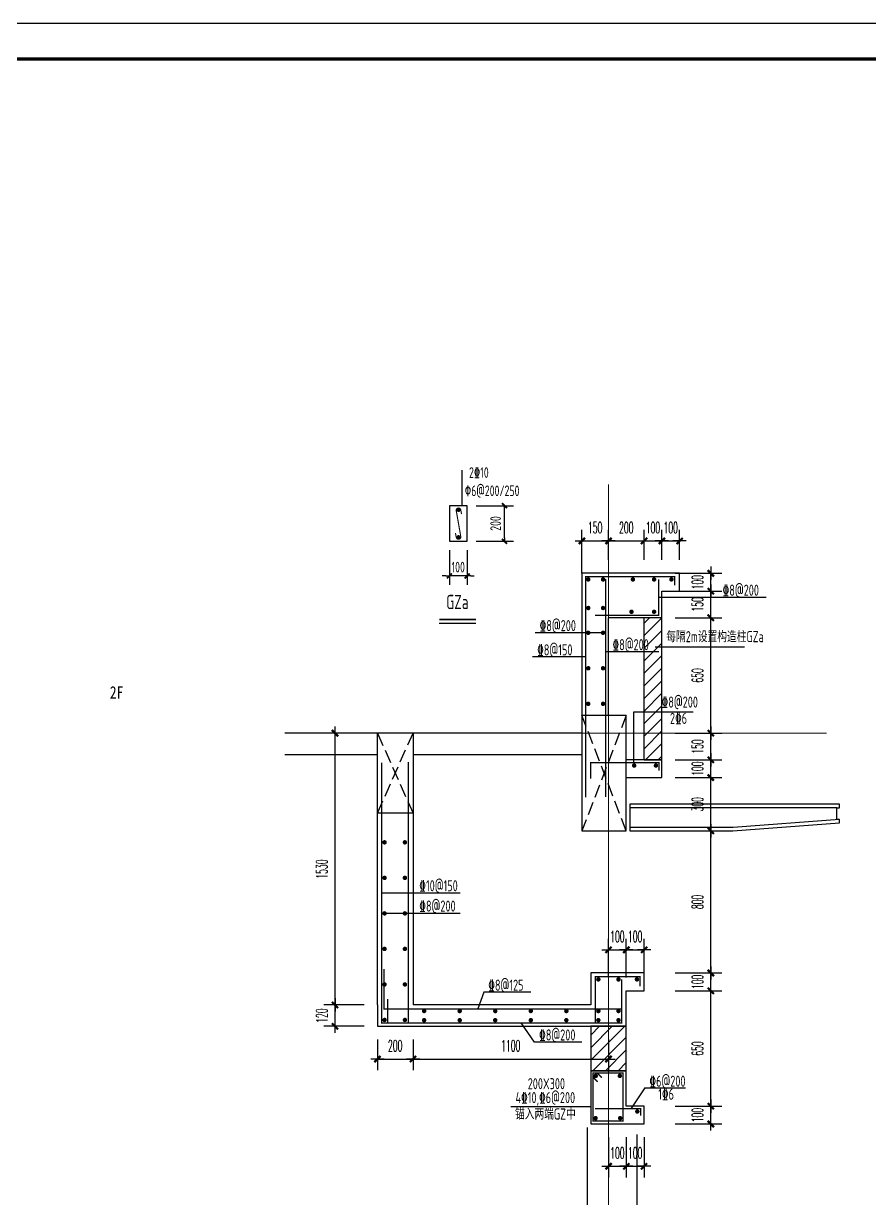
# Model space of a CAD drawing. Extents: x 169490 to 7584583, y -2399407 to 1374371.
# Drawn here: x 2736394 to 2741154, y 734799 to 741414 of the extents above; entities that cross this region are included whole.
import ezdxf
from ezdxf.enums import TextEntityAlignment as Align

# ---------------------------------------------------------------- set-up
doc = ezdxf.new("R2010")
doc.units = 0
doc.header["$LTSCALE"] = 100
for name, pattern in [('ACAD_ISO10W100', [18.5, 12, -3, 0.5, -3]), ('DASH', [0.35, 0.25, -0.1]), ('DIVIDE2', [15.875, 6.35, -3.175, 0, -3.175, 0, -3.175]), ('DOTE', [2.42, 2, -0.2, 0.02, -0.2])]:
    doc.linetypes.add(name, pattern=pattern)
doc.layers.get('0').update_dxf_attribs({"linetype": 'CONTINUOUS'})
doc.layers.get('DEFPOINTS').update_dxf_attribs({"linetype": 'CONTINUOUS'})
for name, color, linetype in [('10', 7, 'DIVIDE2'), ('A-TEXT(房间)', 243, 'CONTINUOUS'), ('PUB_HATCH', 8, 'CONTINUOUS'), ('S-BEAM-XRBAR', 20, 'CONTINUOUS'), ('S-DETL-LINE1', 2, 'CONTINUOUS'), ('S-DETL-RBAR', 1, 'CONTINUOUS'), ('S-DETL-TEXT', 7, 'CONTINUOUS'), ('S-SLAB-DIM', 92, 'CONTINUOUS'), ('WALL', 7, 'CONTINUOUS'), ('图框', 140, 'CONTINUOUS'), ('大样详图_文字', 60, 'CONTINUOUS'), ('尺寸标注', 3, 'CONTINUOUS'), ('立面', 73, 'CONTINUOUS'), ('辅助线', 251, 'CONTINUOUS')]:
    doc.layers.add(name, color=color, linetype=linetype)
doc.layers.add('DOTE', color=147, linetype='DOTE', lineweight=15)
doc.styles.add('DIM_FONT_T3', font='SIMPLEX', dxfattribs={"width": 0.494118, "bigfont": 'GBCBIG'})
doc.styles.add('TSSD_Dimension', font='Tssdeng.shx', dxfattribs={"width": 0.7, "bigfont": 'tssdchn.shx'})
doc.styles.add('TSSD_REIN', font='tssdeng.shx', dxfattribs={"width": 0.7, "bigfont": 'hztxt.shx'})
doc.styles.add('黑体', font='simhei.ttf', dxfattribs={"width": 0.7})
doc.dimstyles.new('DIMN100$TCH&&25', dxfattribs={"dimtxt": 63.75, "dimasz": 0.25, "dimexe": 62.5, "dimexo": 75, "dimgap": 43.125, "dimtad": 1, "dimdec": 0, "dimzin": 0, "dimdsep": 46, "dimtxsty": 'DIM_FONT_T3', "dimblk": '_DIMX', "dimcen": 0.09, "dimclrt": 7, "dimadec": 0, "dimazin": 0, "dimtfac": 1, "dimtdec": 0, "dimtix": 1, "dimtmove": 2, "dimatfit": 3, "dimldrblk": '_DIMX', "dimfxl": 10, "dimtolj": 1, "dimtzin": 0, "dimarcsym": 0})
doc.dimstyles.new('TSSD_20_100', dxfattribs={"dimtxt": 300, "dimasz": 100, "dimexe": 250, "dimexo": 250, "dimgap": 100, "dimtad": 1, "dimdec": 0, "dimlfac": 0.2, "dimzin": 0, "dimdsep": 46, "dimtxsty": 'TSSD_Dimension', "dimblk": '_TSDBK', "dimcen": 0, "dimclrt": 7, "dimadec": 0, "dimazin": 0, "dimtfac": 1, "dimtdec": 0, "dimtix": 1, "dimtmove": 2, "dimatfit": 3, "dimldrblk": '_TSDBK', "dimfxl": 1, "dimtolj": 1, "dimtzin": 0, "dimarcsym": 0})

# ---------------------------------------------------------------- blocks, each defined once
blk = doc.blocks.new('_DIMX')
blk.add_line((-150, 0), (150, 0))
at = {"const_width": 50}
blk.add_lwpolyline([(-70, -70), (70, 70)], dxfattribs=at)
blk = doc.blocks.new('*D1144')
at = {"layer": 'DEFPOINTS', "color": 0, "transparency": 16777216}
for p in [(2739785.6, 735218.4), (2739885.6, 735218.4), (2739885.6, 734980.2)]:
    blk.add_point(p, dxfattribs=at)
at = {"layer": '尺寸标注', "color": 0, "lineweight": -2, "transparency": 16777216}
for p, q in [((2739785.6, 735143.4), (2739785.6, 734917.7)), ((2739885.6, 735143.4), (2739885.6, 734917.7)), ((2739785.3, 734980.2), (2739785.1, 734980.2)), ((2739785.6, 734980.2), (2739885.6, 734980.2)), ((2739885.8, 734980.2), (2739886.1, 734980.2))]:
    blk.add_line(p, q, dxfattribs=at)
at = {"layer": '尺寸标注', "color": 0, "lineweight": -2, "transparency": 16777216, "xscale": 0.25, "yscale": 0.25, "zscale": 0.25}
blk.add_blockref('_DIMX', (2739785.6, 734980.2), dxfattribs=at)
at = {"layer": '尺寸标注', "color": 0, "lineweight": -2, "transparency": 16777216, "xscale": 0.25, "yscale": 0.25, "zscale": 0.25, "rotation": 180}
blk.add_blockref('_DIMX', (2739885.6, 734980.2), dxfattribs=at)
at = {"layer": '尺寸标注', "color": 7, "transparency": 16777216, "insert": (2739835.6, 735055.2), "char_height": 63.75, "attachment_point": 5, "style": 'DIM_FONT_T3'}
blk.add_mtext('\\A1;100', dxfattribs=at)
blk = doc.blocks.new('*D1145')
at = {"layer": 'DEFPOINTS', "color": 0, "transparency": 16777216}
for p in [(2739885.6, 736198.8), (2739785.6, 735968.4), (2739885.6, 735968.4)]:
    blk.add_point(p, dxfattribs=at)
at = {"layer": '尺寸标注', "color": 0, "lineweight": -2, "transparency": 16777216}
for p, q in [((2739785.6, 736043.4), (2739785.6, 736261.3)), ((2739885.6, 736043.4), (2739885.6, 736261.3)), ((2739785.3, 736198.8), (2739785.1, 736198.8)), ((2739785.6, 736198.8), (2739885.6, 736198.8)), ((2739885.8, 736198.8), (2739886.1, 736198.8))]:
    blk.add_line(p, q, dxfattribs=at)
at = {"layer": '尺寸标注', "color": 0, "lineweight": -2, "transparency": 16777216, "xscale": 0.25, "yscale": 0.25, "zscale": 0.25}
blk.add_blockref('_DIMX', (2739785.6, 736198.8), dxfattribs=at)
at = {"layer": '尺寸标注', "color": 0, "lineweight": -2, "transparency": 16777216, "xscale": 0.25, "yscale": 0.25, "zscale": 0.25, "rotation": 180}
blk.add_blockref('_DIMX', (2739885.6, 736198.8), dxfattribs=at)
at = {"layer": '尺寸标注', "color": 7, "transparency": 16777216, "insert": (2739835.6, 736273.8), "char_height": 63.75, "attachment_point": 5, "style": 'DIM_FONT_T3'}
blk.add_mtext('\\A1;100', dxfattribs=at)
blk = doc.blocks.new('*D1146')
at = {"layer": 'DEFPOINTS', "color": 0, "transparency": 16777216}
for p in [(2738585.6, 735768.4), (2739685.6, 735768.4), (2739685.6, 735584.1)]:
    blk.add_point(p, dxfattribs=at)
at = {"layer": '尺寸标注', "color": 0, "lineweight": -2, "transparency": 16777216}
for p, q in [((2738585.6, 735693.4), (2738585.6, 735521.6)), ((2739685.6, 735693.4), (2739685.6, 735521.6)), ((2738585.8, 735584.1), (2739685.3, 735584.1))]:
    blk.add_line(p, q, dxfattribs=at)
at = {"layer": '尺寸标注', "color": 0, "lineweight": -2, "transparency": 16777216, "xscale": 0.25, "yscale": 0.25, "zscale": 0.25, "rotation": 180}
blk.add_blockref('_DIMX', (2738585.6, 735584.1), dxfattribs=at)
at = {"layer": '尺寸标注', "color": 0, "lineweight": -2, "transparency": 16777216, "xscale": 0.25, "yscale": 0.25, "zscale": 0.25}
blk.add_blockref('_DIMX', (2739685.6, 735584.1), dxfattribs=at)
at = {"layer": '尺寸标注', "color": 7, "transparency": 16777216, "insert": (2739135.6, 735659.1), "char_height": 63.75, "attachment_point": 5, "style": 'DIM_FONT_T3'}
blk.add_mtext('\\A1;1100', dxfattribs=at)
blk = doc.blocks.new('*D1147')
at = {"layer": 'DEFPOINTS', "color": 0, "transparency": 16777216}
for p in [(2738385.6, 735768.4), (2738585.6, 735768.4), (2738585.6, 735584.1)]:
    blk.add_point(p, dxfattribs=at)
at = {"layer": '尺寸标注', "color": 0, "lineweight": -2, "transparency": 16777216}
for p, q in [((2738385.6, 735693.4), (2738385.6, 735521.6)), ((2738585.6, 735693.4), (2738585.6, 735521.6)), ((2738385.8, 735584.1), (2738585.3, 735584.1))]:
    blk.add_line(p, q, dxfattribs=at)
at = {"layer": '尺寸标注', "color": 0, "lineweight": -2, "transparency": 16777216, "xscale": 0.25, "yscale": 0.25, "zscale": 0.25, "rotation": 180}
blk.add_blockref('_DIMX', (2738385.6, 735584.1), dxfattribs=at)
at = {"layer": '尺寸标注', "color": 0, "lineweight": -2, "transparency": 16777216, "xscale": 0.25, "yscale": 0.25, "zscale": 0.25}
blk.add_blockref('_DIMX', (2738585.6, 735584.1), dxfattribs=at)
at = {"layer": '尺寸标注', "color": 7, "transparency": 16777216, "insert": (2738485.6, 735659.1), "char_height": 63.75, "attachment_point": 5, "style": 'DIM_FONT_T3'}
blk.add_mtext('\\A1;200', dxfattribs=at)
blk = doc.blocks.new('*D1148')
at = {"layer": 'DEFPOINTS', "color": 0, "transparency": 16777216}
for p in [(2738146.8, 737418.4), (2738385.6, 737418.4), (2738385.6, 735888.4)]:
    blk.add_point(p, dxfattribs=at)
at = {"layer": '尺寸标注', "color": 0, "lineweight": -2, "transparency": 16777216}
for p, q in [((2738310.6, 737418.4), (2738084.3, 737418.4)), ((2738146.8, 735888.6), (2738146.8, 737418.2)), ((2738310.6, 735888.4), (2738084.3, 735888.4))]:
    blk.add_line(p, q, dxfattribs=at)
at = {"layer": '尺寸标注', "color": 0, "lineweight": -2, "transparency": 16777216, "xscale": 0.25, "yscale": 0.25, "zscale": 0.25}
for p, rotation in [((2738146.8, 737418.4), 90), ((2738146.8, 735888.4), 270)]:
    blk.add_blockref('_DIMX', p, dxfattribs=dict(at, rotation=rotation))
at = {"layer": '尺寸标注', "color": 7, "transparency": 16777216, "insert": (2738071.8, 736653.4), "char_height": 63.75, "attachment_point": 5, "rotation": 90, "style": 'DIM_FONT_T3'}
blk.add_mtext('\\A1;1530', dxfattribs=at)
blk = doc.blocks.new('*D1149')
at = {"layer": 'DEFPOINTS', "color": 0, "transparency": 16777216}
for p in [(2739985.6, 738318.4), (2740261.1, 738318.4), (2739985.6, 738218.4)]:
    blk.add_point(p, dxfattribs=at)
at = {"layer": '尺寸标注', "color": 0, "lineweight": -2, "transparency": 16777216}
for p, q in [((2740060.6, 738318.4), (2740323.6, 738318.4)), ((2740261.1, 738318.7), (2740261.1, 738318.9)), ((2740261.1, 738218.4), (2740261.1, 738318.4)), ((2740060.6, 738218.4), (2740323.6, 738218.4)), ((2740261.1, 738218.2), (2740261.1, 738217.9))]:
    blk.add_line(p, q, dxfattribs=at)
at = {"layer": '尺寸标注', "color": 0, "lineweight": -2, "transparency": 16777216, "xscale": 0.25, "yscale": 0.25, "zscale": 0.25}
for p, rotation in [((2740261.1, 738318.4), 270), ((2740261.1, 738218.4), 90)]:
    blk.add_blockref('_DIMX', p, dxfattribs=dict(at, rotation=rotation))
at = {"layer": '尺寸标注', "color": 7, "transparency": 16777216, "insert": (2740186.1, 738268.4), "char_height": 63.75, "attachment_point": 5, "rotation": 90, "style": 'DIM_FONT_T3'}
blk.add_mtext('\\A1;100', dxfattribs=at)
blk = doc.blocks.new('*D1150')
at = {"layer": 'DEFPOINTS', "color": 0, "transparency": 16777216}
for p in [(2739985.6, 737418.4), (2740261.1, 737418.4), (2739985.6, 737268.4)]:
    blk.add_point(p, dxfattribs=at)
at = {"layer": '尺寸标注', "color": 0, "lineweight": -2, "transparency": 16777216}
for p, q in [((2740060.6, 737418.4), (2740323.6, 737418.4)), ((2740261.1, 737418.7), (2740261.1, 737418.9)), ((2740261.1, 737268.4), (2740261.1, 737418.4)), ((2740060.6, 737268.4), (2740323.6, 737268.4)), ((2740261.1, 737268.2), (2740261.1, 737267.9))]:
    blk.add_line(p, q, dxfattribs=at)
at = {"layer": '尺寸标注', "color": 0, "lineweight": -2, "transparency": 16777216, "xscale": 0.25, "yscale": 0.25, "zscale": 0.25}
for p, rotation in [((2740261.1, 737418.4), 270), ((2740261.1, 737268.4), 90)]:
    blk.add_blockref('_DIMX', p, dxfattribs=dict(at, rotation=rotation))
at = {"layer": '尺寸标注', "color": 7, "transparency": 16777216, "insert": (2740186.1, 737343.4), "char_height": 63.75, "attachment_point": 5, "rotation": 90, "style": 'DIM_FONT_T3'}
blk.add_mtext('\\A1;150', dxfattribs=at)
blk = doc.blocks.new('*D1151')
at = {"layer": 'DEFPOINTS', "color": 0, "transparency": 16777216}
for p in [(2739985.6, 736868.4), (2740261.1, 736868.4), (2739985.6, 736068.4)]:
    blk.add_point(p, dxfattribs=at)
at = {"layer": '尺寸标注', "color": 0, "lineweight": -2, "transparency": 16777216}
for p, q in [((2740060.6, 736868.4), (2740323.6, 736868.4)), ((2740261.1, 736068.6), (2740261.1, 736868.2)), ((2740060.6, 736068.4), (2740323.6, 736068.4))]:
    blk.add_line(p, q, dxfattribs=at)
at = {"layer": '尺寸标注', "color": 0, "lineweight": -2, "transparency": 16777216, "xscale": 0.25, "yscale": 0.25, "zscale": 0.25}
for p, rotation in [((2740261.1, 736868.4), 90), ((2740261.1, 736068.4), 270)]:
    blk.add_blockref('_DIMX', p, dxfattribs=dict(at, rotation=rotation))
at = {"layer": '尺寸标注', "color": 7, "transparency": 16777216, "insert": (2740186.1, 736468.4), "char_height": 63.75, "attachment_point": 5, "rotation": 90, "style": 'DIM_FONT_T3'}
blk.add_mtext('\\A1;800', dxfattribs=at)
blk = doc.blocks.new('*D1152')
at = {"layer": 'DEFPOINTS', "color": 0, "transparency": 16777216}
for p in [(2739985.6, 736068.4), (2740261.1, 736068.4), (2739985.6, 735968.4)]:
    blk.add_point(p, dxfattribs=at)
at = {"layer": '尺寸标注', "color": 0, "lineweight": -2, "transparency": 16777216}
for p, q in [((2740060.6, 736068.4), (2740323.6, 736068.4)), ((2740261.1, 736068.6), (2740261.1, 736068.9)), ((2740261.1, 735968.4), (2740261.1, 736068.4)), ((2740060.6, 735968.4), (2740323.6, 735968.4)), ((2740261.1, 735968.1), (2740261.1, 735967.9))]:
    blk.add_line(p, q, dxfattribs=at)
at = {"layer": '尺寸标注', "color": 0, "lineweight": -2, "transparency": 16777216, "xscale": 0.25, "yscale": 0.25, "zscale": 0.25}
for p, rotation in [((2740261.1, 736068.4), 270), ((2740261.1, 735968.4), 90)]:
    blk.add_blockref('_DIMX', p, dxfattribs=dict(at, rotation=rotation))
at = {"layer": '尺寸标注', "color": 7, "transparency": 16777216, "insert": (2740186.1, 736018.4), "char_height": 63.75, "attachment_point": 5, "rotation": 90, "style": 'DIM_FONT_T3'}
blk.add_mtext('\\A1;100', dxfattribs=at)
blk = doc.blocks.new('*D1153')
at = {"layer": 'DEFPOINTS', "color": 0, "transparency": 16777216}
for p in [(2739985.6, 735968.4), (2740261.1, 735968.4), (2739985.6, 735318.4)]:
    blk.add_point(p, dxfattribs=at)
at = {"layer": '尺寸标注', "color": 0, "lineweight": -2, "transparency": 16777216}
for p, q in [((2740060.6, 735968.4), (2740323.6, 735968.4)), ((2740261.1, 735318.7), (2740261.1, 735968.1)), ((2740060.6, 735318.4), (2740323.6, 735318.4))]:
    blk.add_line(p, q, dxfattribs=at)
at = {"layer": '尺寸标注', "color": 0, "lineweight": -2, "transparency": 16777216, "xscale": 0.25, "yscale": 0.25, "zscale": 0.25}
for p, rotation in [((2740261.1, 735968.4), 90), ((2740261.1, 735318.4), 270)]:
    blk.add_blockref('_DIMX', p, dxfattribs=dict(at, rotation=rotation))
at = {"layer": '尺寸标注', "color": 7, "transparency": 16777216, "insert": (2740186.1, 735643.4), "char_height": 63.75, "attachment_point": 5, "rotation": 90, "style": 'DIM_FONT_T3'}
blk.add_mtext('\\A1;650', dxfattribs=at)
blk = doc.blocks.new('*D1154')
at = {"layer": 'DEFPOINTS', "color": 0, "transparency": 16777216}
for p in [(2739985.6, 735318.4), (2740261.1, 735318.4), (2739985.6, 735218.4)]:
    blk.add_point(p, dxfattribs=at)
at = {"layer": '尺寸标注', "color": 0, "lineweight": -2, "transparency": 16777216}
for p, q in [((2740060.6, 735318.4), (2740323.6, 735318.4)), ((2740261.1, 735318.7), (2740261.1, 735318.9)), ((2740261.1, 735218.4), (2740261.1, 735318.4)), ((2740060.6, 735218.4), (2740323.6, 735218.4)), ((2740261.1, 735218.2), (2740261.1, 735217.9))]:
    blk.add_line(p, q, dxfattribs=at)
at = {"layer": '尺寸标注', "color": 0, "lineweight": -2, "transparency": 16777216, "xscale": 0.25, "yscale": 0.25, "zscale": 0.25}
for p, rotation in [((2740261.1, 735318.4), 270), ((2740261.1, 735218.4), 90)]:
    blk.add_blockref('_DIMX', p, dxfattribs=dict(at, rotation=rotation))
at = {"layer": '尺寸标注', "color": 7, "transparency": 16777216, "insert": (2740186.1, 735268.4), "char_height": 63.75, "attachment_point": 5, "rotation": 90, "style": 'DIM_FONT_T3'}
blk.add_mtext('\\A1;100', dxfattribs=at)
blk = doc.blocks.new('*D1155')
at = {"layer": 'DEFPOINTS', "color": 0, "transparency": 16777216}
for p in [(2738146.8, 735888.4), (2738385.6, 735888.4), (2738385.6, 735768.4)]:
    blk.add_point(p, dxfattribs=at)
at = {"layer": '尺寸标注', "color": 0, "lineweight": -2, "transparency": 16777216}
for p, q in [((2738310.6, 735888.4), (2738084.3, 735888.4)), ((2738146.8, 735888.6), (2738146.8, 735888.9)), ((2738146.8, 735768.4), (2738146.8, 735888.4)), ((2738310.6, 735768.4), (2738084.3, 735768.4)), ((2738146.8, 735768.1), (2738146.8, 735767.9))]:
    blk.add_line(p, q, dxfattribs=at)
at = {"layer": '尺寸标注', "color": 0, "lineweight": -2, "transparency": 16777216, "xscale": 0.25, "yscale": 0.25, "zscale": 0.25}
for p, rotation in [((2738146.8, 735888.4), 270), ((2738146.8, 735768.4), 90)]:
    blk.add_blockref('_DIMX', p, dxfattribs=dict(at, rotation=rotation))
at = {"layer": '尺寸标注', "color": 7, "transparency": 16777216, "insert": (2738071.8, 735828.4), "char_height": 63.75, "attachment_point": 5, "rotation": 90, "style": 'DIM_FONT_T3'}
blk.add_mtext('\\A1;120', dxfattribs=at)
blk = doc.blocks.new('gghhhh')
at = {"layer": 'S-DETL-RBAR', "const_width": 7.5}
blk.add_lwpolyline([(5811284.9, -2287289.6), (5811452.4, -2287289.6), (5811452.4, -2287559.4), (5811284.9, -2287559.4)], close=True, dxfattribs=at)
for points in [[(5811284.9, -2287312.6), (5811310.9, -2287338.6)], [(5811333.8, -2287315.6), (5811307.9, -2287289.6)], [(5811552.7, -2287529.3), (5811552.7, -2287490.4), (5811295.3, -2287490.4)]]:
    blk.add_lwpolyline(points, dxfattribs=at)
at = {"layer": 'S-DETL-RBAR', "const_width": 12.5}
for points in [[(5811293.2, -2287305.4, 1), (5811305.7, -2287305.4, 1)], [(5811428.8, -2287305.4, 1), (5811441.3, -2287305.4, 1)], [(5811527.3, -2287505.9, 1), (5811539.8, -2287505.9, 1)], [(5811292.7, -2287543.4, 1), (5811305.2, -2287543.4, 1)], [(5811430.9, -2287543.4, 1), (5811443.4, -2287543.4, 1)]]:
    blk.add_lwpolyline(points, format="xyb", close=True, dxfattribs=at)
at = {"layer": 'S-DETL-TEXT'}
for p, q in [((5811575.7, -2287372.9), (5811497.1, -2287490.4)), ((5811575.7, -2287372.9), (5811805, -2287372.9)), ((5810822.9, -2287476.9), (5811220.6, -2287476.9)), ((5810822.9, -2287476.9), (5811271.5, -2287476.9))]:
    blk.add_line(p, q, dxfattribs=at)
at = {"layer": 'S-DETL-TEXT', "style": 'TSSD_REIN', "width": 0.7}
for s, p in [('%%1326@200', (5811601.9, -2287366.6, 3.7)), ('200X300', (5810917, -2287380.5, 3.7)), ('1%%1326', (5811651.2, -2287439.4, 3.7)), ('4%%13210,%%1326@200', (5810848.2, -2287458.9, 3.7)), ('锚入两端GZ中', (5810845.6, -2287551.2))]:
    blk.add_text(s, height=62.5, dxfattribs=at).set_placement(p)
blk = doc.blocks.new('*D1156')
at = {"layer": 'DEFPOINTS', "color": 0, "transparency": 16777216}
for p in [(2739785.6, 736198.8), (2739685.6, 735968.4), (2739785.6, 735968.4)]:
    blk.add_point(p, dxfattribs=at)
at = {"layer": '尺寸标注', "color": 0, "lineweight": -2, "transparency": 16777216}
for p, q in [((2739685.6, 736043.4), (2739685.6, 736261.3)), ((2739785.6, 736043.4), (2739785.6, 736261.3)), ((2739685.3, 736198.8), (2739685.1, 736198.8)), ((2739685.6, 736198.8), (2739785.6, 736198.8)), ((2739785.8, 736198.8), (2739786.1, 736198.8))]:
    blk.add_line(p, q, dxfattribs=at)
at = {"layer": '尺寸标注', "color": 0, "lineweight": -2, "transparency": 16777216, "xscale": 0.25, "yscale": 0.25, "zscale": 0.25}
blk.add_blockref('_DIMX', (2739685.6, 736198.8), dxfattribs=at)
at = {"layer": '尺寸标注', "color": 0, "lineweight": -2, "transparency": 16777216, "xscale": 0.25, "yscale": 0.25, "zscale": 0.25, "rotation": 180}
blk.add_blockref('_DIMX', (2739785.6, 736198.8), dxfattribs=at)
at = {"layer": '尺寸标注', "color": 7, "transparency": 16777216, "insert": (2739735.6, 736273.8), "char_height": 63.75, "attachment_point": 5, "style": 'DIM_FONT_T3'}
blk.add_mtext('\\A1;100', dxfattribs=at)
blk = doc.blocks.new('*D1157')
at = {"layer": 'DEFPOINTS', "color": 0, "transparency": 16777216}
for p in [(2739685.6, 735218.4), (2739785.6, 735218.4), (2739785.6, 734980.2)]:
    blk.add_point(p, dxfattribs=at)
at = {"layer": '尺寸标注', "color": 0, "lineweight": -2, "transparency": 16777216}
for p, q in [((2739685.6, 735143.4), (2739685.6, 734917.7)), ((2739785.6, 735143.4), (2739785.6, 734917.7)), ((2739685.3, 734980.2), (2739685.1, 734980.2)), ((2739685.6, 734980.2), (2739785.6, 734980.2)), ((2739785.8, 734980.2), (2739786.1, 734980.2))]:
    blk.add_line(p, q, dxfattribs=at)
at = {"layer": '尺寸标注', "color": 0, "lineweight": -2, "transparency": 16777216, "xscale": 0.25, "yscale": 0.25, "zscale": 0.25}
blk.add_blockref('_DIMX', (2739685.6, 734980.2), dxfattribs=at)
at = {"layer": '尺寸标注', "color": 0, "lineweight": -2, "transparency": 16777216, "xscale": 0.25, "yscale": 0.25, "zscale": 0.25, "rotation": 180}
blk.add_blockref('_DIMX', (2739785.6, 734980.2), dxfattribs=at)
at = {"layer": '尺寸标注', "color": 7, "transparency": 16777216, "insert": (2739735.6, 735055.2), "char_height": 63.75, "attachment_point": 5, "style": 'DIM_FONT_T3'}
blk.add_mtext('\\A1;100', dxfattribs=at)
blk = doc.blocks.new('*D1158')
at = {"layer": 'DEFPOINTS', "color": 0, "transparency": 16777216}
for p in [(2739985.6, 737268.4), (2740261.1, 737268.4), (2739985.6, 737168.4)]:
    blk.add_point(p, dxfattribs=at)
at = {"layer": '尺寸标注', "color": 0, "lineweight": -2, "transparency": 16777216}
for p, q in [((2740060.6, 737268.4), (2740323.6, 737268.4)), ((2740261.1, 737268.7), (2740261.1, 737268.9)), ((2740261.1, 737168.4), (2740261.1, 737268.4)), ((2740060.6, 737168.4), (2740323.6, 737168.4)), ((2740261.1, 737168.2), (2740261.1, 737167.9))]:
    blk.add_line(p, q, dxfattribs=at)
at = {"layer": '尺寸标注', "color": 0, "lineweight": -2, "transparency": 16777216, "xscale": 0.25, "yscale": 0.25, "zscale": 0.25}
for p, rotation in [((2740261.1, 737268.4), 270), ((2740261.1, 737168.4), 90)]:
    blk.add_blockref('_DIMX', p, dxfattribs=dict(at, rotation=rotation))
at = {"layer": '尺寸标注', "color": 7, "transparency": 16777216, "insert": (2740186.1, 737218.4), "char_height": 63.75, "attachment_point": 5, "rotation": 90, "style": 'DIM_FONT_T3'}
blk.add_mtext('\\A1;100', dxfattribs=at)
blk = doc.blocks.new('*D1159')
at = {"layer": 'DEFPOINTS', "color": 0, "transparency": 16777216}
for p in [(2739985.6, 737168.4), (2740261.1, 737168.4), (2739985.6, 736868.4)]:
    blk.add_point(p, dxfattribs=at)
at = {"layer": '尺寸标注', "color": 0, "lineweight": -2, "transparency": 16777216}
for p, q in [((2740060.6, 737168.4), (2740323.6, 737168.4)), ((2740261.1, 736868.7), (2740261.1, 737168.2)), ((2740060.6, 736868.4), (2740323.6, 736868.4))]:
    blk.add_line(p, q, dxfattribs=at)
at = {"layer": '尺寸标注', "color": 0, "lineweight": -2, "transparency": 16777216, "xscale": 0.25, "yscale": 0.25, "zscale": 0.25}
for p, rotation in [((2740261.1, 737168.4), 90), ((2740261.1, 736868.4), 270)]:
    blk.add_blockref('_DIMX', p, dxfattribs=dict(at, rotation=rotation))
at = {"layer": '尺寸标注', "color": 7, "transparency": 16777216, "insert": (2740186.1, 737018.4), "char_height": 63.75, "attachment_point": 5, "rotation": 90, "style": 'DIM_FONT_T3'}
blk.add_mtext('\\A1;300', dxfattribs=at)
blk = doc.blocks.new('*D1160')
at = {"layer": 'DEFPOINTS', "color": 0, "transparency": 16777216}
for p in [(2739885.6, 738500.6), (2739685.6, 738318.4), (2739885.6, 738318.4)]:
    blk.add_point(p, dxfattribs=at)
at = {"layer": '尺寸标注', "color": 0, "lineweight": -2, "transparency": 16777216}
for p, q in [((2739685.6, 738393.4), (2739685.6, 738563.1)), ((2739885.6, 738393.4), (2739885.6, 738563.1)), ((2739685.8, 738500.6), (2739885.3, 738500.6))]:
    blk.add_line(p, q, dxfattribs=at)
at = {"layer": '尺寸标注', "color": 0, "lineweight": -2, "transparency": 16777216, "xscale": 0.25, "yscale": 0.25, "zscale": 0.25, "rotation": 180}
blk.add_blockref('_DIMX', (2739685.6, 738500.6), dxfattribs=at)
at = {"layer": '尺寸标注', "color": 0, "lineweight": -2, "transparency": 16777216, "xscale": 0.25, "yscale": 0.25, "zscale": 0.25}
blk.add_blockref('_DIMX', (2739885.6, 738500.6), dxfattribs=at)
at = {"layer": '尺寸标注', "color": 7, "transparency": 16777216, "insert": (2739785.6, 738575.6), "char_height": 63.75, "attachment_point": 5, "style": 'DIM_FONT_T3'}
blk.add_mtext('\\A1;200', dxfattribs=at)
blk = doc.blocks.new('*D1161')
at = {"layer": 'DEFPOINTS', "color": 0, "transparency": 16777216}
for p in [(2739685.6, 738500.6), (2739535.6, 738318.4), (2739685.6, 738318.4)]:
    blk.add_point(p, dxfattribs=at)
at = {"layer": '尺寸标注', "color": 0, "lineweight": -2, "transparency": 16777216}
for p, q in [((2739535.6, 738393.4), (2739535.6, 738563.1)), ((2739685.6, 738393.4), (2739685.6, 738563.1)), ((2739535.3, 738500.6), (2739535.1, 738500.6)), ((2739535.6, 738500.6), (2739685.6, 738500.6)), ((2739685.8, 738500.6), (2739686.1, 738500.6))]:
    blk.add_line(p, q, dxfattribs=at)
at = {"layer": '尺寸标注', "color": 0, "lineweight": -2, "transparency": 16777216, "xscale": 0.25, "yscale": 0.25, "zscale": 0.25}
blk.add_blockref('_DIMX', (2739535.6, 738500.6), dxfattribs=at)
at = {"layer": '尺寸标注', "color": 0, "lineweight": -2, "transparency": 16777216, "xscale": 0.25, "yscale": 0.25, "zscale": 0.25, "rotation": 180}
blk.add_blockref('_DIMX', (2739685.6, 738500.6), dxfattribs=at)
at = {"layer": '尺寸标注', "color": 7, "transparency": 16777216, "insert": (2739610.6, 738575.6), "char_height": 63.75, "attachment_point": 5, "style": 'DIM_FONT_T3'}
blk.add_mtext('\\A1;150', dxfattribs=at)
blk = doc.blocks.new('*D1162')
at = {"layer": 'DEFPOINTS', "color": 0, "transparency": 16777216}
for p in [(2739985.6, 738500.6), (2739885.6, 738318.4), (2739985.6, 738318.4)]:
    blk.add_point(p, dxfattribs=at)
at = {"layer": '尺寸标注', "color": 0, "lineweight": -2, "transparency": 16777216}
for p, q in [((2739885.6, 738393.4), (2739885.6, 738563.1)), ((2739985.6, 738393.4), (2739985.6, 738563.1)), ((2739885.3, 738500.6), (2739885.1, 738500.6)), ((2739885.6, 738500.6), (2739985.6, 738500.6)), ((2739985.8, 738500.6), (2739986.1, 738500.6))]:
    blk.add_line(p, q, dxfattribs=at)
at = {"layer": '尺寸标注', "color": 0, "lineweight": -2, "transparency": 16777216, "xscale": 0.25, "yscale": 0.25, "zscale": 0.25}
blk.add_blockref('_DIMX', (2739885.6, 738500.6), dxfattribs=at)
at = {"layer": '尺寸标注', "color": 0, "lineweight": -2, "transparency": 16777216, "xscale": 0.25, "yscale": 0.25, "zscale": 0.25, "rotation": 180}
blk.add_blockref('_DIMX', (2739985.6, 738500.6), dxfattribs=at)
at = {"layer": '尺寸标注', "color": 7, "transparency": 16777216, "insert": (2739935.6, 738575.6), "char_height": 63.75, "attachment_point": 5, "style": 'DIM_FONT_T3'}
blk.add_mtext('\\A1;100', dxfattribs=at)
blk = doc.blocks.new('*D1163')
at = {"layer": 'DEFPOINTS', "color": 0, "transparency": 16777216}
for p in [(2740085.6, 738500.6), (2739985.6, 738318.4), (2740085.6, 738318.4)]:
    blk.add_point(p, dxfattribs=at)
at = {"layer": '尺寸标注', "color": 0, "lineweight": -2, "transparency": 16777216}
for p, q in [((2739985.6, 738393.4), (2739985.6, 738563.1)), ((2740085.6, 738393.4), (2740085.6, 738563.1)), ((2739985.3, 738500.6), (2739985.1, 738500.6)), ((2739985.6, 738500.6), (2740085.6, 738500.6)), ((2740085.8, 738500.6), (2740086.1, 738500.6))]:
    blk.add_line(p, q, dxfattribs=at)
at = {"layer": '尺寸标注', "color": 0, "lineweight": -2, "transparency": 16777216, "xscale": 0.25, "yscale": 0.25, "zscale": 0.25}
blk.add_blockref('_DIMX', (2739985.6, 738500.6), dxfattribs=at)
at = {"layer": '尺寸标注', "color": 0, "lineweight": -2, "transparency": 16777216, "xscale": 0.25, "yscale": 0.25, "zscale": 0.25, "rotation": 180}
blk.add_blockref('_DIMX', (2740085.6, 738500.6), dxfattribs=at)
at = {"layer": '尺寸标注', "color": 7, "transparency": 16777216, "insert": (2740035.6, 738575.6), "char_height": 63.75, "attachment_point": 5, "style": 'DIM_FONT_T3'}
blk.add_mtext('\\A1;100', dxfattribs=at)
blk = doc.blocks.new('*D3966')
at = {"layer": 'DEFPOINTS', "color": 0, "transparency": 16777216}
for p in [(2739985.6, 738068.4), (2740261.1, 738068.4), (2739985.6, 737418.4)]:
    blk.add_point(p, dxfattribs=at)
at = {"layer": '尺寸标注', "color": 0, "lineweight": -2, "transparency": 16777216}
for p, q in [((2740060.6, 738068.4), (2740323.6, 738068.4)), ((2740261.1, 737418.7), (2740261.1, 738068.2)), ((2740060.6, 737418.4), (2740323.6, 737418.4))]:
    blk.add_line(p, q, dxfattribs=at)
at = {"layer": '尺寸标注', "color": 0, "lineweight": -2, "transparency": 16777216, "xscale": 0.25, "yscale": 0.25, "zscale": 0.25}
for p, rotation in [((2740261.1, 738068.4), 90), ((2740261.1, 737418.4), 270)]:
    blk.add_blockref('_DIMX', p, dxfattribs=dict(at, rotation=rotation))
at = {"layer": '尺寸标注', "color": 7, "transparency": 16777216, "insert": (2740186.1, 737743.4), "char_height": 63.75, "attachment_point": 5, "rotation": 90, "style": 'DIM_FONT_T3'}
blk.add_mtext('\\A1;650', dxfattribs=at)
blk = doc.blocks.new('*D3967')
at = {"layer": 'DEFPOINTS', "color": 0, "transparency": 16777216}
for p in [(2739985.6, 738218.4), (2740261.1, 738218.4), (2739985.6, 738068.4)]:
    blk.add_point(p, dxfattribs=at)
at = {"layer": '尺寸标注', "color": 0, "lineweight": -2, "transparency": 16777216}
for p, q in [((2740060.6, 738218.4), (2740323.6, 738218.4)), ((2740261.1, 738218.7), (2740261.1, 738218.9)), ((2740261.1, 738068.4), (2740261.1, 738218.4)), ((2740060.6, 738068.4), (2740323.6, 738068.4)), ((2740261.1, 738068.2), (2740261.1, 738067.9))]:
    blk.add_line(p, q, dxfattribs=at)
at = {"layer": '尺寸标注', "color": 0, "lineweight": -2, "transparency": 16777216, "xscale": 0.25, "yscale": 0.25, "zscale": 0.25}
for p, rotation in [((2740261.1, 738218.4), 270), ((2740261.1, 738068.4), 90)]:
    blk.add_blockref('_DIMX', p, dxfattribs=dict(at, rotation=rotation))
at = {"layer": '尺寸标注', "color": 7, "transparency": 16777216, "insert": (2740186.1, 738143.4), "char_height": 63.75, "attachment_point": 5, "rotation": 90, "style": 'DIM_FONT_T3'}
blk.add_mtext('\\A1;150', dxfattribs=at)
blk = doc.blocks.new('_TSDBK')
blk.add_line((-1, 0), (0, 0))
at = {"const_width": 0.5}
blk.add_lwpolyline([(-0.7, -0.7), (0.7, 0.7)], dxfattribs=at)
blk = doc.blocks.new('*D3975')
at = {"layer": 'DEFPOINTS', "color": 0, "transparency": 16777216}
for p in [(2763500, 740316), (2764551, 740316), (2763500, 739316)]:
    blk.add_point(p, dxfattribs=at)
at = {"layer": 'S-SLAB-DIM', "color": 0, "lineweight": -2, "transparency": 16777216}
for p, q in [((2763750, 740316), (2764801, 740316)), ((2764551, 739416), (2764551, 740216)), ((2763750, 739316), (2764801, 739316))]:
    blk.add_line(p, q, dxfattribs=at)
at = {"layer": 'S-SLAB-DIM', "color": 0, "lineweight": -2, "transparency": 16777216, "xscale": 100, "yscale": 100, "zscale": 100}
for p, rotation in [((2764551, 740316), 90), ((2764551, 739316), 270)]:
    blk.add_blockref('_TSDBK', p, dxfattribs=dict(at, rotation=rotation))
at = {"layer": 'S-SLAB-DIM', "color": 7, "transparency": 16777216, "insert": (2764301, 739816), "char_height": 300, "attachment_point": 5, "rotation": 90, "style": 'TSSD_Dimension'}
blk.add_mtext('\\A1;200', dxfattribs=at)
blk = doc.blocks.new('*D3976')
at = {"layer": 'DEFPOINTS', "color": 0, "transparency": 16777216}
for p in [(2763000, 739316), (2763500, 739316), (2763000, 738338)]:
    blk.add_point(p, dxfattribs=at)
at = {"layer": 'S-SLAB-DIM', "color": 0, "lineweight": -2, "transparency": 16777216}
for p, q in [((2763000, 739066), (2763000, 738088)), ((2763500, 739066), (2763500, 738088)), ((2762900, 738338), (2762800, 738338)), ((2763500, 738338), (2763000, 738338)), ((2763600, 738338), (2763700, 738338))]:
    blk.add_line(p, q, dxfattribs=at)
at = {"layer": 'S-SLAB-DIM', "color": 0, "lineweight": -2, "transparency": 16777216, "xscale": 100, "yscale": 100, "zscale": 100}
blk.add_blockref('_TSDBK', (2763000, 738338), dxfattribs=at)
at = {"layer": 'S-SLAB-DIM', "color": 0, "lineweight": -2, "transparency": 16777216, "xscale": 100, "yscale": 100, "zscale": 100, "rotation": 180}
blk.add_blockref('_TSDBK', (2763500, 738338), dxfattribs=at)
at = {"layer": 'S-SLAB-DIM', "color": 7, "transparency": 16777216, "insert": (2763250, 738588), "char_height": 300, "attachment_point": 5, "style": 'TSSD_Dimension'}
blk.add_mtext('\\A1;100', dxfattribs=at)
blk = doc.blocks.new('BW-3345082', base_point=(2762717.9, 737011.7, 0))
at = {"layer": 'S-BEAM-XRBAR', "const_width": 30}
blk.add_lwpolyline([(2763172.5, 739546), (2763193.4, 739427.8, 0.9998467), (2763321.4, 739450.4), (2763193.4, 740175.2, -1.0001533), (2763321.4, 740197.8), (2763342.3, 740079.6)], format="xyb", dxfattribs=at)
at = {"layer": 'S-BEAM-XRBAR', "const_width": 50}
for points in [[(2763232.4, 740186.5, 1), (2763282.4, 740186.5, 1)], [(2763232.4, 739439.1, 1), (2763282.4, 739439.1, 1)]]:
    blk.add_lwpolyline(points, format="xyb", close=True, dxfattribs=at)
at = {"layer": 'S-DETL-LINE1'}
blk.add_lwpolyline([(2763499.5, 740316.5), (2762999.5, 740316.5), (2762999.5, 739316.5), (2763499.5, 739316.5)], close=True, dxfattribs=at)
at = {"layer": 'S-DETL-TEXT'}
blk.add_line((2762717.9, 737011.7), (2763748.5, 737011.7), dxfattribs=at)
at = {"layer": 'S-DETL-TEXT', "const_width": 50}
blk.add_lwpolyline([(2762717.9, 737111.7), (2763748.5, 737111.7)], dxfattribs=at)
at = {"layer": '大样详图_文字'}
blk.add_lwpolyline([(2763358, 740316.5), (2763358, 741314.4)], dxfattribs=at)
at = {"layer": 'S-DETL-TEXT', "style": 'TSSD_REIN', "width": 0.7}
blk.add_text('GZa', height=400, dxfattribs=at).set_placement((2763225.5, 737286.7), align=Align.BOTTOM_CENTER)
at = {"layer": '大样详图_文字', "style": 'TSSD_REIN', "width": 0.7}
blk.add_text('2%%13210', height=300, dxfattribs=at).set_placement((2764107.1, 741009.4), align=Align.BOTTOM_RIGHT)
blk.add_text('%%1306@200/250', height=300, dxfattribs=at).set_placement((2763434.3, 740586.3))
at = {"layer": 'S-SLAB-DIM'}
for base, p2, angle, picture, middle in [((2764551.2, 740316.5), (2763499.5, 740316.5), 90, '*D3975', (2764301.2, 739816.5)), ((2762999.5, 738338.5), (2762999.5, 739316.5), 180, '*D3976', (2763249.5, 738588.5))]:
    dim = blk.add_linear_dim(base=base, p1=(2763499.5, 739316.5), p2=p2, angle=angle, dimstyle='TSSD_20_100', dxfattribs=at)
    dim.commit()
    dim.dimension.update_dxf_attribs({"geometry": picture, "text_midpoint": middle})

msp = doc.modelspace()

# ---------------------------------------------------------------- hatches: boundary and pattern name
at = {"layer": 'PUB_HATCH'}
h = msp.add_hatch(dxfattribs=at)
h.set_pattern_fill('普通砖', color=256, scale=20, style=0)
h.set_pattern_definition([(45, (1456706.404, 105963.22), (-35.3553532, 35.3553532), [])])
h.paths.add_polyline_path([(2739985.6, 738068.4), (2739885.6, 738068.4), (2739885.6, 737268.4), (2739985.6, 737268.4)])
h = msp.add_hatch(dxfattribs=at)
h.set_pattern_fill('普通砖', color=256, scale=20, style=0)
h.set_pattern_definition([(45, (1426958.094, 114358.885), (-35.3553532, 35.3553532), [])])
h.paths.add_polyline_path([(2739585.6, 735518.4), (2739785.6, 735518.4), (2739785.6, 735768.4), (2739585.6, 735768.4)])

# ---------------------------------------------------------------- linework, layer by layer
at = {"layer": '10', "ltscale": 10}
for p, q in [((2739827.1, 737251.7), (2739827.1, 737539)), ((2739827.1, 737539), (2740161.8, 737539))]:
    msp.add_line(p, q, dxfattribs=at)
at = {"layer": 'DOTE', "linetype": 'ACAD_ISO10W100', "ltscale": 100}
for p, q in [((2739685.6, 738818.4), (2739685.6, 731918.4)), ((2737864.7, 737418.4), (2740912.7, 737418.4))]:
    msp.add_line(p, q, dxfattribs=at)
at = {"layer": 'S-DETL-RBAR', "const_width": 7.5}
for points in [[(2739557.7, 737057.4), (2739557.7, 738299.3), (2740058.1, 738299.3), (2740058.1, 738250.7)], [(2739608.6, 738081.2), (2739967.5, 738081.2), (2739967.5, 738285.4)], [(2739670.2, 738287.2), (2739670.2, 737059)], [(2738409.8, 737252.3), (2738409.8, 735786.9), (2738559, 735786.9), (2738559, 737256.5)], [(2739969.3, 737207.5), (2739969.3, 737251.7), (2739584.4, 737251.7), (2739584.4, 737162.3)], [(2739862.5, 735993.4), (2739862.5, 736047.8), (2739610.9, 736047.8), (2739610.9, 735787), (2739759.5, 735787), (2739759.5, 735865.8), (2738431.5, 735865.8), (2738422.4, 735865.8), (2738422.4, 736091)], [(2739759.5, 736031.8), (2739759.5, 735787), (2738443.5, 735786.9), (2738443.5, 735921.2)]]:
    msp.add_lwpolyline(points, dxfattribs=at)
at = {"layer": 'S-DETL-RBAR', "const_width": 12.5}
for points in [[(2739565.4, 738283.8, 1), (2739577.9, 738283.8, 1)], [(2739648.7, 738283.8, 1), (2739661.2, 738283.8, 1)], [(2739816.6, 738283.8, 1), (2739829.1, 738283.8, 1)], [(2739935.6, 738283.8, 1), (2739948.1, 738283.8, 1)], [(2740033.1, 738283.8, 1), (2740045.6, 738283.8, 1)], [(2739565.4, 738123.1, 1), (2739577.9, 738123.1, 1)], [(2739648.7, 738123.1, 1), (2739661.2, 738123.1, 1)], [(2739808.5, 738101.9, 1), (2739821, 738101.9, 1)], [(2739935.6, 738101.9, 1), (2739948.1, 738101.9, 1)], [(2739565.4, 737983.8, 1), (2739577.9, 737983.8, 1)], [(2739648.7, 737983.8, 1), (2739661.2, 737983.8, 1)], [(2739565.4, 737783.8, 1), (2739577.9, 737783.8, 1)], [(2739648.7, 737783.8, 1), (2739661.2, 737783.8, 1)], [(2739565.4, 737583.8, 1), (2739577.9, 737583.8, 1)], [(2739648.7, 737583.8, 1), (2739661.2, 737583.8, 1)], [(2739823.8, 737236.2, 1), (2739836.3, 737236.2, 1)], [(2739946.1, 737236.2, 1), (2739958.6, 737236.2, 1)], [(2738431.7, 736804, -1), (2738419.2, 736804, -1)], [(2738546.3, 736804, -1), (2738533.8, 736804, -1)], [(2738431.7, 736604, -1), (2738419.2, 736604, -1)], [(2738546.3, 736604, -1), (2738533.8, 736604, -1)], [(2738431.7, 736404, -1), (2738419.2, 736404, -1)], [(2738546.3, 736404, -1), (2738533.8, 736404, -1)], [(2738431.7, 736204, -1), (2738419.2, 736204, -1)], [(2738546.3, 736204, -1), (2738533.8, 736204, -1)], [(2739622.1, 736032.3, 1), (2739634.6, 736032.3, 1)], [(2739735.5, 736032.3, 1), (2739748, 736032.3, 1)], [(2739839.3, 736032.3, 1), (2739851.8, 736032.3, 1)], [(2738431.7, 736004, -1), (2738419.2, 736004, -1)], [(2738546.3, 736004, -1), (2738533.8, 736004, -1)], [(2738642.1, 735854.3, 1), (2738654.6, 735854.3, 1)], [(2738842.1, 735854.3, 1), (2738854.6, 735854.3, 1)], [(2739042.1, 735854.3, 1), (2739054.6, 735854.3, 1)], [(2739242.1, 735854.3, 1), (2739254.6, 735854.3, 1)], [(2739442.1, 735854.3, 1), (2739454.6, 735854.3, 1)], [(2739622.1, 735854.3, 1), (2739634.6, 735854.3, 1)], [(2739735.5, 735854.3, 1), (2739748, 735854.3, 1)], [(2738431.7, 735804, -1), (2738419.2, 735804, -1)], [(2738546.3, 735804, -1), (2738533.8, 735804, -1)], [(2738642.1, 735802.7, 1), (2738654.6, 735802.7, 1)], [(2738842.1, 735802.7, 1), (2738854.6, 735802.7, 1)], [(2739042.1, 735802.7, 1), (2739054.6, 735802.7, 1)], [(2739242.1, 735802.7, 1), (2739254.6, 735802.7, 1)], [(2739442.1, 735802.7, 1), (2739454.6, 735802.7, 1)], [(2739622.1, 735802.7, 1), (2739634.6, 735802.7, 1)], [(2739735.5, 735802.7, 1), (2739748, 735802.7, 1)]]:
    msp.add_lwpolyline(points, format="xyb", close=True, dxfattribs=at)
at = {"layer": 'S-DETL-TEXT'}
for p, q in [((2739967.5, 738183.3), (2740571.9, 738183.3)), ((2739648.7, 737983.8), (2739272.6, 737983.8)), ((2739969.2, 737876.6), (2739670.2, 737876.6)), ((2739557.7, 737847.4), (2739258.7, 737847.4)), ((2738409.8, 736519.6), (2738850.2, 736519.6)), ((2738409.8, 736405.1), (2738850.2, 736405.1)), ((2738983.6, 735959.7), (2738950.1, 735865.8)), ((2739248.2, 735959.7), (2738983.6, 735959.7)), ((2739269.9, 735679.5), (2739194.2, 735787)), ((2739534.5, 735679.5), (2739269.9, 735679.5))]:
    msp.add_line(p, q, dxfattribs=at)
at = {"layer": 'S-DETL-TEXT', "color": 2}
msp.add_line((2739948.9, 737904.7), (2740449.8, 737904.7), dxfattribs=at)
at = {"layer": 'WALL'}
for p, q in [((2740085.6, 738318.4), (2739535.6, 738318.4)), ((2739535.6, 738318.4), (2739535.6, 737418.4)), ((2740085.6, 738218.4), (2740085.6, 738318.4)), ((2739985.6, 738218.4), (2740085.6, 738218.4)), ((2739985.6, 737268.4), (2739985.6, 738218.4)), ((2739685.6, 737518.4), (2739685.6, 738068.4)), ((2739985.6, 738068.4), (2739685.6, 738068.4)), ((2739885.6, 737268.4), (2739885.6, 738068.4)), ((2739785.6, 737518.4), (2739535.6, 737518.4)), ((2739785.6, 737268.4), (2739785.6, 737518.4)), ((2739535.6, 737418.4), (2737864.7, 737418.4)), ((2738385.6, 735888.4), (2738385.6, 737418.4)), ((2738585.6, 737418.4), (2738585.6, 735888.4)), ((2739535.6, 737418.4), (2739535.6, 736868.4)), ((2737864.7, 737298.4), (2738385.6, 737298.4)), ((2738585.6, 737298.4), (2739535.6, 737298.4)), ((2739985.6, 737268.4), (2739785.6, 737268.4)), ((2739785.6, 736868.4), (2739785.6, 737268.4)), ((2739885.6, 737268.4), (2739985.6, 737268.4)), ((2739985.6, 737168.4), (2739985.6, 737268.4)), ((2739785.6, 737168.4), (2739985.6, 737168.4)), ((2738585.6, 736968.4), (2738385.6, 736968.4)), ((2739535.6, 736868.4), (2739785.6, 736868.4)), ((2739885.6, 736068.4), (2739585.6, 736068.4)), ((2739585.6, 736068.4), (2739585.6, 735888.4)), ((2739885.6, 735968.4), (2739885.6, 736068.4)), ((2739785.6, 735768.4), (2739785.6, 735968.4)), ((2739785.6, 735968.4), (2739885.6, 735968.4)), ((2738385.6, 735888.4), (2738385.6, 735768.4)), ((2739585.6, 735888.4), (2738585.6, 735888.4)), ((2738385.6, 735768.4), (2739785.6, 735768.4))]:
    msp.add_line(p, q, dxfattribs=at)
at = {"layer": 'WALL', "linetype": 'DASH', "ltscale": 3}
for p, q in [((2739785.6, 737518.4), (2739535.6, 736868.4)), ((2739785.6, 736868.4), (2739535.6, 737518.4)), ((2738385.6, 736968.4), (2738585.6, 737418.4)), ((2738385.6, 737418.4), (2738585.6, 736968.4))]:
    msp.add_line(p, q, dxfattribs=at)
at = {"layer": 'WALL'}
for points in [[(2739535.6, 738318.4), (2739535.6, 738468.4)], [(2739785.6, 735318.4), (2739785.6, 735518.4), (2739585.6, 735518.4), (2739585.6, 735218.4), (2739885.6, 735218.4), (2739885.6, 735318.4), (2739785.6, 735318.4)]]:
    msp.add_lwpolyline(points, dxfattribs=at)
msp.add_lwpolyline([(2739585.6, 735518.4), (2739785.6, 735518.4), (2739785.6, 735768.4), (2739585.6, 735768.4)], close=True, dxfattribs=at)
at = {"layer": '图框'}
msp.add_lwpolyline([(2731634.9, 729533.7), (2748454.9, 729533.7), (2748454.9, 741413.7), (2731634.9, 741413.7)], close=True, dxfattribs=at)
at = {"layer": '图框', "const_width": 20}
msp.add_lwpolyline([(2732134.9, 729733.7), (2748254.9, 729733.7), (2748254.9, 741213.7), (2732134.9, 741213.7)], close=True, dxfattribs=at)
at = {"layer": '立面', "color": 4}
msp.add_line((2740970.6, 736998.4), (2739805.6, 736998.4), dxfattribs=at)
for points in [[(2739805.6, 736868.4), (2740385.6, 736868.4), (2740985.6, 736913.4), (2740985.6, 736933.4), (2740970.6, 736932.2), (2740970.6, 736998.4), (2740985.6, 736998.4), (2740985.6, 737018.4), (2739805.6, 737018.4), (2739805.6, 736868.4)], [(2740985.6, 736933.4), (2740386.3, 736888.4), (2739805.6, 736888.4)]]:
    msp.add_lwpolyline(points, dxfattribs=at)
at = {"layer": '辅助线', "elevation": 0}
msp.add_lwpolyline([(2739565.6, 735198.4), (2739565.6, 732618.4)], dxfattribs=at)
at = {"layer": '辅助线'}
msp.add_lwpolyline([(2739845.6, 735158.4), (2739845.6, 732614.9)], dxfattribs=at)

# ---------------------------------------------------------------- block references
at = {"layer": 'S-DETL-LINE1', "xscale": 0.2, "yscale": 0.2, "zscale": 0.2}
msp.add_blockref('BW-3345082', (2738733.7, 738038.1, 0), dxfattribs=at)
at = {"layer": 'S-DETL-RBAR'}
msp.add_blockref('gghhhh', (-3071686, 3022794.5), dxfattribs=at)

# ---------------------------------------------------------------- texts
at = {"layer": 'A-TEXT(房间)', "style": '黑体', "width": 0.8}
msp.add_text('2F', height=70, dxfattribs=at).set_placement((2736879.9, 737612.9))
at = {"layer": 'S-DETL-TEXT', "style": 'TSSD_REIN', "width": 0.7}
for s, p in [('%%1328@200', (2740327.6, 738192.1)), ('%%1328@200', (2739298, 737992.7)), ('%%1328@200', (2739708, 737885.4)), ('%%1328@150', (2739284.2, 737856.2)), ('%%1328@200', (2739984.4, 737562.3)), ('2%%1326', (2740031.3, 737470.6)), ('%%13210@150', (2738621, 736528.4)), ('%%1328@200', (2738621, 736413.9)), ('%%1328@125', (2739009, 735968.5)), ('%%1328@200', (2739295.3, 735688.3))]:
    msp.add_text(s, height=62.5, dxfattribs=at).set_placement(p)
at = {"layer": 'S-DETL-TEXT', "color": 2, "style": 'TSSD_REIN', "width": 0.7}
msp.add_text('每隔2m设置构造柱GZa', height=62.5, dxfattribs=at).set_placement((2740010.8, 737930.7))

# ---------------------------------------------------------------- dimensions: what is measured, and where the dimension line sits
at = {"layer": '尺寸标注'}
for p1, p2, distance, picture, middle in [((2739535.6, 738318.4), (2739685.6, 738318.4), 182.1, '*D1161', (2739610.6, 738575.6)), ((2739685.6, 738318.4), (2739885.6, 738318.4), 182.1, '*D1160', (2739785.6, 738575.6)), ((2739885.6, 738318.4), (2739985.6, 738318.4), 182.1, '*D1162', (2739935.6, 738575.6)), ((2739985.6, 738318.4), (2740085.6, 738318.4), 182.1, '*D1163', (2740035.6, 738575.6)), ((2739985.6, 738218.4), (2739985.6, 738318.4), -275.6, '*D1149', (2740186.1, 738268.4)), ((2739985.6, 738068.4), (2739985.6, 738218.4), -275.6, '*D3967', (2740186.1, 738143.4)), ((2739985.6, 737418.4), (2739985.6, 738068.4), -275.6, '*D3966', (2740186.1, 737743.4)), ((2738385.6, 735888.4), (2738385.6, 737418.4), 238.8, '*D1148', (2738071.8, 736653.4)), ((2739985.6, 737268.4), (2739985.6, 737418.4), -275.6, '*D1150', (2740186.1, 737343.4)), ((2739985.6, 737168.4), (2739985.6, 737268.4), -275.6, '*D1158', (2740186.1, 737218.4)), ((2739985.6, 736868.4), (2739985.6, 737168.4), -275.6, '*D1159', (2740186.1, 737018.4)), ((2739985.6, 736068.4), (2739985.6, 736868.4), -275.6, '*D1151', (2740186.1, 736468.4)), ((2739685.6, 735968.4), (2739785.6, 735968.4), 230.4, '*D1156', (2739735.6, 736273.8)), ((2739785.6, 735968.4), (2739885.6, 735968.4), 230.4, '*D1145', (2739835.6, 736273.8)), ((2739985.6, 735968.4), (2739985.6, 736068.4), -275.6, '*D1152', (2740186.1, 736018.4)), ((2739985.6, 735318.4), (2739985.6, 735968.4), -275.6, '*D1153', (2740186.1, 735643.4)), ((2738385.6, 735768.4), (2738385.6, 735888.4), 238.8, '*D1155', (2738071.8, 735828.4)), ((2738385.6, 735768.4), (2738585.6, 735768.4), -184.3, '*D1147', (2738485.6, 735659.1)), ((2738585.6, 735768.4), (2739685.6, 735768.4), -184.3, '*D1146', (2739135.6, 735659.1)), ((2739985.6, 735218.4), (2739985.6, 735318.4), -275.6, '*D1154', (2740186.1, 735268.4)), ((2739685.6, 735218.4), (2739785.6, 735218.4), -238.2, '*D1157', (2739735.6, 735055.2)), ((2739785.6, 735218.4), (2739885.6, 735218.4), -238.2, '*D1144', (2739835.6, 735055.2))]:
    dim = msp.add_aligned_dim(p1=p1, p2=p2, distance=distance, dimstyle='DIMN100$TCH&&25', dxfattribs=at)
    dim.commit()
    dim.dimension.update_dxf_attribs({"geometry": picture, "text_midpoint": middle})

doc.saveas('drawing.dxf')
